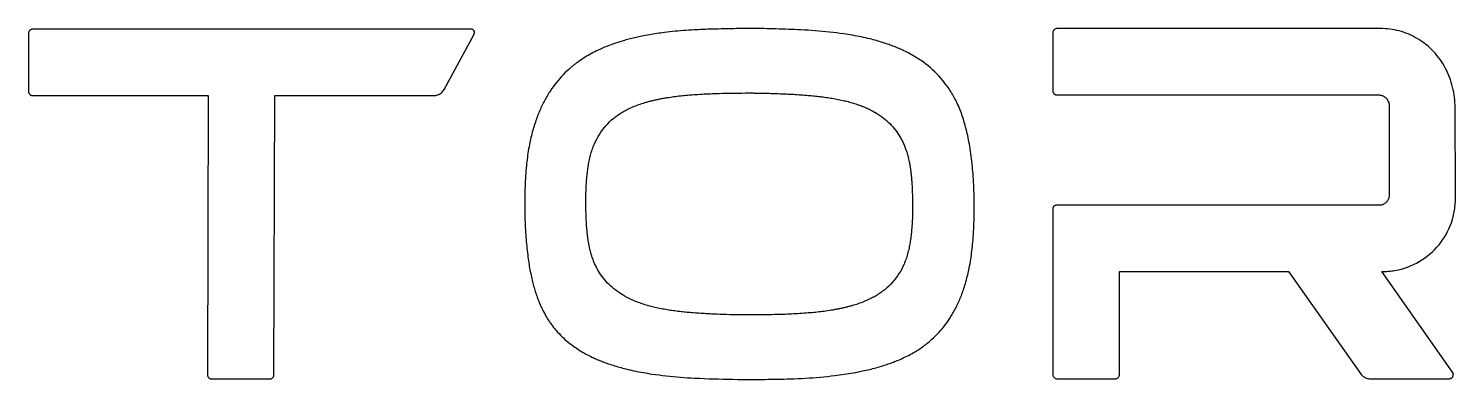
# Model space of a CAD drawing. Header units: millimetres. Extents: x 0 to 1807, y -528 to 906.
# Drawn here: x 1324.7 to 1533.1, y -465.5 to -414.3 of the extents above; entities that cross this region are included whole.
import ezdxf

# ---------------------------------------------------------------- set-up
doc = ezdxf.new("R2010")
doc.units = ezdxf.units.MM
doc.layers.add('PLEXI_INSERT', color=30, linetype='Continuous')

msp = doc.modelspace()

# ---------------------------------------------------------------- linework, layer by layer
at = {"layer": 'PLEXI_INSERT'}
for points in [[(1324.732, -423.66), (1324.755, -423.718), (1324.784, -423.774), (1324.818, -423.827), (1324.858, -423.875), (1324.903, -423.919), (1324.952, -423.959), (1325.005, -423.993), (1325.063, -424.022), (1325.124, -424.045), (1325.139, -424.05), (1325.154, -424.054), (1325.17, -424.058), (1325.185, -424.061), (1325.201, -424.064), (1325.217, -424.067), (1325.233, -424.069), (1325.248, -424.071), (1325.264, -424.072), (1325.28, -424.073), (1325.296, -424.074), (1325.312, -424.074), (1350.933, -424.074), (1350.837, -464.854), (1350.84, -464.922), (1350.851, -464.988), (1350.868, -465.051), (1350.892, -465.112), (1350.923, -465.17), (1350.959, -465.223), (1351.001, -465.273), (1351.048, -465.318), (1351.1, -465.358), (1351.156, -465.392), (1351.216, -465.42), (1351.28, -465.442), (1351.294, -465.446), (1351.308, -465.449), (1351.321, -465.452), (1351.335, -465.454), (1351.349, -465.457), (1351.363, -465.459), (1351.377, -465.46), (1351.391, -465.462), (1351.405, -465.463), (1351.419, -465.464), (1351.433, -465.464), (1351.447, -465.464), (1359.938, -465.464), (1360.003, -465.461), (1360.067, -465.45), (1360.128, -465.434), (1360.187, -465.411), (1360.242, -465.382), (1360.295, -465.347), (1360.343, -465.308), (1360.387, -465.263), (1360.427, -465.214), (1360.461, -465.161), (1360.49, -465.103), (1360.513, -465.042), (1360.518, -465.027), (1360.522, -465.012), (1360.526, -464.996), (1360.529, -464.981), (1360.532, -464.965), (1360.535, -464.949), (1360.537, -464.934), (1360.539, -464.918), (1360.54, -464.902), (1360.541, -464.886), (1360.542, -464.87), (1360.542, -464.854), (1360.647, -424.074), (1383.877, -424.074), (1384.031, -424.067), (1384.183, -424.046), (1384.33, -424.012), (1384.474, -423.965), (1384.612, -423.906), (1384.744, -423.835), (1384.87, -423.753), (1384.988, -423.66), (1385.097, -423.556), (1385.198, -423.443), (1385.288, -423.319), (1385.368, -423.187), (1389.764, -415.088), (1389.79, -415.031), (1389.808, -414.973), (1389.818, -414.914), (1389.821, -414.855), (1389.816, -414.796), (1389.805, -414.738), (1389.787, -414.683), (1389.762, -414.629), (1389.731, -414.579), (1389.693, -414.532), (1389.649, -414.49), (1389.6, -414.453), (1389.58, -414.441), (1389.56, -414.43), (1389.539, -414.42), (1389.518, -414.41), (1389.496, -414.402), (1389.474, -414.395), (1389.452, -414.389), (1389.43, -414.384), (1389.407, -414.381), (1389.384, -414.378), (1389.361, -414.377), (1389.338, -414.376), (1325.312, -414.376), (1325.246, -414.38), (1325.182, -414.39), (1325.12, -414.407), (1325.061, -414.43), (1325.005, -414.459), (1324.952, -414.493), (1324.902, -414.533), (1324.858, -414.578), (1324.818, -414.628), (1324.783, -414.681), (1324.753, -414.739), (1324.73, -414.801), (1324.725, -414.816), (1324.721, -414.831), (1324.717, -414.846), (1324.714, -414.861), (1324.711, -414.877), (1324.708, -414.892), (1324.706, -414.908), (1324.704, -414.923), (1324.703, -414.939), (1324.702, -414.955), (1324.701, -414.97), (1324.701, -414.986), (1324.701, -423.47), (1324.705, -423.535), (1324.715, -423.598), (1324.732, -423.66)], [(1454.011, -418.322), (1453.803, -418.2), (1453.594, -418.082), (1453.383, -417.965), (1453.17, -417.852), (1452.956, -417.742), (1452.741, -417.634), (1452.524, -417.53), (1452.347, -417.446), (1452.168, -417.365), (1451.99, -417.284), (1451.81, -417.206), (1451.63, -417.129), (1451.449, -417.053), (1451.267, -416.979), (1451.085, -416.907), (1450.902, -416.836), (1450.719, -416.767), (1450.535, -416.699), (1450.35, -416.633), (1450.121, -416.553), (1449.89, -416.475), (1449.659, -416.399), (1449.427, -416.325), (1449.195, -416.252), (1448.962, -416.182), (1448.729, -416.114), (1448.495, -416.047), (1448.26, -415.983), (1448.025, -415.92), (1447.79, -415.86), (1447.553, -415.801), (1447.238, -415.726), (1446.921, -415.653), (1446.604, -415.582), (1446.287, -415.515), (1445.969, -415.449), (1445.65, -415.386), (1445.331, -415.326), (1445.012, -415.268), (1444.692, -415.213), (1444.372, -415.16), (1444.051, -415.11), (1443.73, -415.063), (1443.212, -414.991), (1442.694, -414.923), (1442.176, -414.859), (1441.657, -414.799), (1441.137, -414.744), (1440.617, -414.693), (1440.097, -414.646), (1439.576, -414.603), (1439.055, -414.565), (1438.534, -414.53), (1438.012, -414.5), (1437.491, -414.475), (1437.039, -414.455), (1436.588, -414.437), (1436.136, -414.419), (1435.685, -414.403), (1435.233, -414.387), (1434.782, -414.372), (1434.33, -414.358), (1433.879, -414.345), (1433.427, -414.333), (1432.975, -414.322), (1432.524, -414.312), (1432.072, -414.302), (1431.895, -414.3), (1431.717, -414.297), (1431.54, -414.295), (1431.363, -414.293), (1431.186, -414.291), (1431.008, -414.289), (1430.831, -414.288), (1430.654, -414.286), (1430.477, -414.285), (1430.299, -414.285), (1430.122, -414.284), (1429.945, -414.284), (1429.569, -414.287), (1429.194, -414.289), (1428.818, -414.293), (1428.443, -414.297), (1428.067, -414.302), (1427.692, -414.308), (1427.316, -414.314), (1426.941, -414.32), (1426.565, -414.328), (1426.19, -414.335), (1425.814, -414.344), (1425.439, -414.353), (1425.175, -414.359), (1424.911, -414.366), (1424.647, -414.374), (1424.384, -414.382), (1424.12, -414.39), (1423.856, -414.399), (1423.592, -414.409), (1423.329, -414.419), (1423.065, -414.429), (1422.801, -414.44), (1422.538, -414.452), (1422.274, -414.464), (1421.879, -414.483), (1421.484, -414.505), (1421.09, -414.529), (1420.695, -414.556), (1420.301, -414.586), (1419.907, -414.618), (1419.513, -414.653), (1419.119, -414.691), (1418.726, -414.731), (1418.333, -414.774), (1417.94, -414.82), (1417.547, -414.868), (1417.272, -414.903), (1416.998, -414.94), (1416.723, -414.978), (1416.449, -415.018), (1416.175, -415.06), (1415.901, -415.104), (1415.628, -415.149), (1415.355, -415.195), (1415.082, -415.244), (1414.809, -415.294), (1414.537, -415.345), (1414.265, -415.399), (1414.051, -415.442), (1413.837, -415.487), (1413.623, -415.533), (1413.41, -415.581), (1413.197, -415.63), (1412.985, -415.681), (1412.773, -415.733), (1412.561, -415.786), (1412.349, -415.84), (1412.138, -415.896), (1411.928, -415.954), (1411.717, -416.013), (1411.389, -416.106), (1411.063, -416.205), (1410.738, -416.308), (1410.414, -416.415), (1410.092, -416.527), (1409.772, -416.643), (1409.453, -416.764), (1409.136, -416.889), (1408.821, -417.019), (1408.508, -417.152), (1408.196, -417.291), (1407.886, -417.433), (1407.638, -417.552), (1407.392, -417.675), (1407.148, -417.801), (1406.906, -417.931), (1406.666, -418.064), (1406.427, -418.2), (1406.191, -418.341), (1405.957, -418.484), (1405.725, -418.631), (1405.495, -418.782), (1405.267, -418.936), (1405.041, -419.093), (1404.939, -419.166), (1404.838, -419.24), (1404.736, -419.315), (1404.636, -419.39), (1404.536, -419.466), (1404.437, -419.543), (1404.338, -419.621), (1404.24, -419.7), (1404.142, -419.779), (1404.045, -419.859), (1403.948, -419.94), (1403.853, -420.021), (1403.572, -420.266), (1403.297, -420.518), (1403.029, -420.775), (1402.766, -421.039), (1402.511, -421.309), (1402.261, -421.585), (1402.019, -421.867), (1401.782, -422.155), (1401.553, -422.448), (1401.331, -422.746), (1401.116, -423.05), (1400.907, -423.36), (1400.797, -423.528), (1400.689, -423.698), (1400.583, -423.868), (1400.479, -424.04), (1400.377, -424.214), (1400.276, -424.388), (1400.178, -424.563), (1400.081, -424.74), (1399.987, -424.918), (1399.895, -425.096), (1399.804, -425.276), (1399.716, -425.457), (1399.62, -425.659), (1399.526, -425.862), (1399.435, -426.067), (1399.346, -426.272), (1399.258, -426.478), (1399.173, -426.685), (1399.09, -426.893), (1399.01, -427.101), (1398.931, -427.311), (1398.855, -427.521), (1398.781, -427.732), (1398.709, -427.944), (1398.628, -428.19), (1398.549, -428.437), (1398.473, -428.685), (1398.399, -428.934), (1398.328, -429.183), (1398.259, -429.433), (1398.193, -429.684), (1398.13, -429.935), (1398.069, -430.187), (1398.01, -430.44), (1397.954, -430.693), (1397.901, -430.947), (1397.84, -431.255), (1397.782, -431.563), (1397.727, -431.872), (1397.674, -432.181), (1397.625, -432.491), (1397.579, -432.801), (1397.535, -433.112), (1397.495, -433.423), (1397.458, -433.735), (1397.423, -434.046), (1397.391, -434.359), (1397.363, -434.671), (1397.332, -435.045), (1397.304, -435.418), (1397.278, -435.792), (1397.255, -436.166), (1397.234, -436.54), (1397.215, -436.915), (1397.199, -437.289), (1397.186, -437.664), (1397.175, -438.038), (1397.166, -438.413), (1397.16, -438.787), (1397.157, -439.162), (1397.154, -439.543), (1397.153, -439.925), (1397.155, -440.306), (1397.158, -440.687), (1397.164, -441.068), (1397.171, -441.449), (1397.181, -441.83), (1397.193, -442.211), (1397.206, -442.591), (1397.222, -442.972), (1397.24, -443.353), (1397.26, -443.733), (1397.279, -444.062), (1397.3, -444.391), (1397.323, -444.719), (1397.348, -445.047), (1397.376, -445.375), (1397.405, -445.703), (1397.437, -446.031), (1397.47, -446.358), (1397.506, -446.686), (1397.544, -447.013), (1397.584, -447.34), (1397.626, -447.666), (1397.662, -447.933), (1397.7, -448.199), (1397.74, -448.465), (1397.782, -448.73), (1397.826, -448.995), (1397.873, -449.26), (1397.921, -449.525), (1397.971, -449.789), (1398.023, -450.053), (1398.077, -450.316), (1398.133, -450.579), (1398.192, -450.842), (1398.24, -451.052), (1398.29, -451.261), (1398.342, -451.47), (1398.396, -451.678), (1398.452, -451.886), (1398.511, -452.093), (1398.571, -452.299), (1398.632, -452.505), (1398.696, -452.711), (1398.762, -452.916), (1398.83, -453.12), (1398.9, -453.324), (1398.959, -453.492), (1399.021, -453.659), (1399.084, -453.826), (1399.149, -453.992), (1399.215, -454.158), (1399.283, -454.323), (1399.353, -454.487), (1399.424, -454.65), (1399.497, -454.813), (1399.572, -454.975), (1399.648, -455.136), (1399.726, -455.296), (1399.797, -455.438), (1399.869, -455.58), (1399.942, -455.721), (1400.017, -455.86), (1400.093, -456), (1400.171, -456.138), (1400.25, -456.275), (1400.331, -456.412), (1400.413, -456.548), (1400.496, -456.683), (1400.581, -456.817), (1400.667, -456.951), (1400.75, -457.076), (1400.835, -457.2), (1400.921, -457.324), (1401.008, -457.446), (1401.097, -457.568), (1401.187, -457.688), (1401.279, -457.808), (1401.371, -457.926), (1401.465, -458.044), (1401.561, -458.16), (1401.657, -458.276), (1401.755, -458.39), (1401.956, -458.616), (1402.161, -458.838), (1402.371, -459.056), (1402.585, -459.268), (1402.804, -459.477), (1403.027, -459.68), (1403.254, -459.879), (1403.485, -460.074), (1403.72, -460.263), (1403.96, -460.448), (1404.203, -460.627), (1404.45, -460.802), (1404.65, -460.938), (1404.851, -461.071), (1405.054, -461.202), (1405.259, -461.33), (1405.465, -461.456), (1405.673, -461.578), (1405.883, -461.698), (1406.094, -461.815), (1406.307, -461.929), (1406.521, -462.04), (1406.737, -462.148), (1406.954, -462.254), (1407.132, -462.338), (1407.31, -462.42), (1407.488, -462.501), (1407.668, -462.58), (1407.848, -462.658), (1408.029, -462.734), (1408.21, -462.808), (1408.392, -462.881), (1408.575, -462.952), (1408.759, -463.022), (1408.943, -463.09), (1409.127, -463.157), (1409.357, -463.237), (1409.587, -463.315), (1409.817, -463.392), (1410.049, -463.467), (1410.28, -463.539), (1410.513, -463.61), (1410.746, -463.679), (1410.98, -463.746), (1411.214, -463.81), (1411.448, -463.873), (1411.684, -463.934), (1411.92, -463.993), (1412.234, -464.069), (1412.55, -464.142), (1412.866, -464.213), (1413.183, -464.282), (1413.5, -464.347), (1413.817, -464.411), (1414.135, -464.471), (1414.454, -464.529), (1414.773, -464.585), (1415.092, -464.638), (1415.412, -464.689), (1415.733, -464.737), (1416.25, -464.809), (1416.767, -464.878), (1417.285, -464.942), (1417.804, -465.002), (1418.323, -465.058), (1418.842, -465.11), (1419.362, -465.158), (1419.883, -465.201), (1420.403, -465.24), (1420.924, -465.275), (1421.445, -465.306), (1421.967, -465.333), (1422.663, -465.364), (1423.36, -465.392), (1424.057, -465.418), (1424.754, -465.442), (1425.451, -465.462), (1426.148, -465.48), (1426.845, -465.496), (1427.543, -465.509), (1428.24, -465.519), (1428.937, -465.526), (1429.634, -465.531), (1430.332, -465.534), (1430.8, -465.531), (1431.269, -465.527), (1431.737, -465.523), (1432.205, -465.518), (1432.674, -465.511), (1433.142, -465.504), (1433.61, -465.496), (1434.079, -465.487), (1434.547, -465.477), (1435.015, -465.466), (1435.483, -465.454), (1435.952, -465.441), (1436.495, -465.423), (1437.038, -465.401), (1437.581, -465.375), (1438.124, -465.345), (1438.667, -465.31), (1439.209, -465.272), (1439.751, -465.23), (1440.292, -465.184), (1440.834, -465.133), (1441.375, -465.079), (1441.915, -465.021), (1442.455, -464.958), (1442.793, -464.917), (1443.131, -464.872), (1443.469, -464.826), (1443.806, -464.777), (1444.143, -464.725), (1444.479, -464.671), (1444.815, -464.614), (1445.151, -464.555), (1445.486, -464.493), (1445.821, -464.429), (1446.155, -464.363), (1446.489, -464.294), (1446.738, -464.241), (1446.987, -464.185), (1447.236, -464.128), (1447.484, -464.068), (1447.731, -464.007), (1447.979, -463.944), (1448.225, -463.879), (1448.471, -463.812), (1448.717, -463.743), (1448.962, -463.672), (1449.206, -463.599), (1449.45, -463.525), (1449.643, -463.464), (1449.836, -463.402), (1450.027, -463.338), (1450.219, -463.272), (1450.41, -463.206), (1450.6, -463.137), (1450.79, -463.067), (1450.979, -462.996), (1451.167, -462.923), (1451.355, -462.848), (1451.543, -462.772), (1451.73, -462.695), (1451.956, -462.599), (1452.182, -462.499), (1452.406, -462.398), (1452.629, -462.293), (1452.85, -462.185), (1453.07, -462.075), (1453.289, -461.962), (1453.506, -461.845), (1453.721, -461.727), (1453.935, -461.605), (1454.148, -461.481), (1454.358, -461.353), (1454.533, -461.245), (1454.706, -461.135), (1454.878, -461.022), (1455.048, -460.907), (1455.216, -460.79), (1455.383, -460.67), (1455.548, -460.549), (1455.712, -460.425), (1455.874, -460.299), (1456.034, -460.17), (1456.193, -460.04), (1456.349, -459.907), (1456.62, -459.671), (1456.884, -459.428), (1457.142, -459.179), (1457.394, -458.924), (1457.64, -458.664), (1457.88, -458.397), (1458.113, -458.125), (1458.339, -457.847), (1458.559, -457.564), (1458.772, -457.276), (1458.979, -456.982), (1459.178, -456.683), (1459.284, -456.52), (1459.387, -456.356), (1459.489, -456.191), (1459.588, -456.025), (1459.686, -455.857), (1459.782, -455.689), (1459.876, -455.519), (1459.968, -455.348), (1460.058, -455.176), (1460.146, -455.004), (1460.232, -454.83), (1460.316, -454.655), (1460.408, -454.458), (1460.498, -454.26), (1460.585, -454.061), (1460.671, -453.861), (1460.754, -453.66), (1460.835, -453.458), (1460.915, -453.256), (1460.992, -453.053), (1461.067, -452.849), (1461.139, -452.644), (1461.21, -452.439), (1461.278, -452.232), (1461.357, -451.989), (1461.433, -451.745), (1461.506, -451.5), (1461.577, -451.254), (1461.646, -451.008), (1461.712, -450.761), (1461.776, -450.513), (1461.837, -450.265), (1461.895, -450.016), (1461.952, -449.767), (1462.005, -449.517), (1462.056, -449.266), (1462.116, -448.954), (1462.173, -448.642), (1462.227, -448.328), (1462.278, -448.015), (1462.326, -447.701), (1462.372, -447.386), (1462.414, -447.071), (1462.454, -446.756), (1462.491, -446.441), (1462.524, -446.125), (1462.555, -445.808), (1462.583, -445.492), (1462.614, -445.102), (1462.643, -444.712), (1462.669, -444.322), (1462.693, -443.932), (1462.714, -443.542), (1462.732, -443.152), (1462.748, -442.761), (1462.761, -442.37), (1462.772, -441.98), (1462.78, -441.589), (1462.786, -441.198), (1462.788, -440.807), (1462.79, -440.397), (1462.789, -439.987), (1462.786, -439.576), (1462.78, -439.166), (1462.772, -438.756), (1462.761, -438.346), (1462.747, -437.936), (1462.731, -437.526), (1462.712, -437.116), (1462.691, -436.706), (1462.667, -436.297), (1462.64, -435.887), (1462.614, -435.518), (1462.585, -435.148), (1462.552, -434.779), (1462.517, -434.41), (1462.479, -434.042), (1462.437, -433.674), (1462.393, -433.306), (1462.346, -432.938), (1462.296, -432.571), (1462.243, -432.205), (1462.186, -431.839), (1462.127, -431.473), (1462.075, -431.162), (1462.019, -430.851), (1461.96, -430.542), (1461.897, -430.233), (1461.832, -429.924), (1461.763, -429.617), (1461.691, -429.31), (1461.616, -429.004), (1461.537, -428.699), (1461.455, -428.394), (1461.37, -428.091), (1461.282, -427.788), (1461.206, -427.538), (1461.126, -427.289), (1461.043, -427.042), (1460.956, -426.795), (1460.866, -426.55), (1460.773, -426.306), (1460.676, -426.064), (1460.576, -425.823), (1460.472, -425.583), (1460.365, -425.345), (1460.255, -425.108), (1460.141, -424.873), (1460.038, -424.669), (1459.932, -424.467), (1459.823, -424.266), (1459.711, -424.067), (1459.596, -423.87), (1459.478, -423.674), (1459.357, -423.48), (1459.234, -423.288), (1459.108, -423.098), (1458.979, -422.91), (1458.847, -422.723), (1458.712, -422.539), (1458.452, -422.195), (1458.183, -421.86), (1457.905, -421.533), (1457.618, -421.213), (1457.323, -420.902), (1457.018, -420.599), (1456.706, -420.305), (1456.385, -420.02), (1456.056, -419.744), (1455.72, -419.477), (1455.376, -419.219), (1455.024, -418.971), (1454.825, -418.836), (1454.624, -418.703), (1454.421, -418.573), (1454.217, -418.446), (1454.011, -418.322)], [(1523.271, -449.74), (1523.51, -449.717), (1523.747, -449.689), (1523.985, -449.655), (1524.221, -449.616), (1524.457, -449.573), (1524.691, -449.524), (1524.925, -449.47), (1525.158, -449.411), (1525.612, -449.279), (1526.058, -449.127), (1526.496, -448.956), (1526.926, -448.765), (1527.346, -448.557), (1527.757, -448.329), (1528.157, -448.084), (1528.546, -447.821), (1528.923, -447.541), (1529.288, -447.244), (1529.64, -446.93), (1529.978, -446.6), (1530.304, -446.256), (1530.614, -445.899), (1530.906, -445.529), (1531.182, -445.148), (1531.44, -444.754), (1531.68, -444.35), (1531.902, -443.936), (1532.106, -443.512), (1532.291, -443.079), (1532.456, -442.637), (1532.602, -442.188), (1532.728, -441.732), (1532.783, -441.499), (1532.832, -441.265), (1532.877, -441.031), (1532.917, -440.795), (1532.952, -440.559), (1532.982, -440.323), (1533.007, -440.085), (1533.027, -439.847), (1533.042, -439.609), (1533.052, -439.371), (1533.057, -439.132), (1533.058, -438.893), (1533.006, -425.472), (1532.989, -425.092), (1532.96, -424.713), (1532.92, -424.335), (1532.868, -423.959), (1532.805, -423.584), (1532.731, -423.212), (1532.645, -422.842), (1532.548, -422.475), (1532.44, -422.111), (1532.321, -421.75), (1532.191, -421.393), (1532.05, -421.039), (1531.903, -420.702), (1531.745, -420.37), (1531.577, -420.043), (1531.398, -419.723), (1531.21, -419.408), (1531.011, -419.1), (1530.803, -418.798), (1530.585, -418.503), (1530.357, -418.216), (1530.12, -417.935), (1529.874, -417.662), (1529.62, -417.396), (1529.366, -417.151), (1529.105, -416.914), (1528.837, -416.687), (1528.561, -416.469), (1528.279, -416.26), (1527.99, -416.06), (1527.694, -415.871), (1527.393, -415.691), (1527.085, -415.521), (1526.772, -415.361), (1526.453, -415.211), (1526.129, -415.072), (1525.808, -414.948), (1525.484, -414.835), (1525.157, -414.732), (1524.826, -414.64), (1524.494, -414.559), (1524.159, -414.489), (1523.821, -414.429), (1523.482, -414.38), (1523.142, -414.343), (1522.8, -414.316), (1522.457, -414.3), (1522.113, -414.295), (1474.87, -414.295), (1474.787, -414.301), (1474.708, -414.317), (1474.633, -414.344), (1474.562, -414.379), (1474.497, -414.423), (1474.439, -414.474), (1474.387, -414.533), (1474.343, -414.598), (1474.308, -414.668), (1474.281, -414.743), (1474.265, -414.823), (1474.259, -414.906), (1474.259, -423.377), (1474.265, -423.46), (1474.281, -423.54), (1474.308, -423.615), (1474.343, -423.685), (1474.387, -423.75), (1474.438, -423.809), (1474.497, -423.86), (1474.562, -423.904), (1474.633, -423.939), (1474.708, -423.965), (1474.787, -423.982), (1474.87, -423.987), (1521.881, -423.987), (1521.968, -423.99), (1522.055, -423.997), (1522.141, -424.01), (1522.226, -424.028), (1522.31, -424.051), (1522.392, -424.079), (1522.472, -424.112), (1522.549, -424.15), (1522.625, -424.193), (1522.698, -424.24), (1522.768, -424.292), (1522.836, -424.349), (1522.869, -424.38), (1522.902, -424.412), (1522.934, -424.445), (1522.965, -424.479), (1522.995, -424.514), (1523.024, -424.55), (1523.051, -424.586), (1523.078, -424.623), (1523.104, -424.661), (1523.128, -424.7), (1523.152, -424.74), (1523.174, -424.78), (1523.196, -424.824), (1523.218, -424.868), (1523.238, -424.913), (1523.257, -424.958), (1523.275, -425.004), (1523.291, -425.05), (1523.307, -425.097), (1523.321, -425.144), (1523.334, -425.191), (1523.346, -425.239), (1523.356, -425.287), (1523.365, -425.335), (1523.365, -438.603), (1523.367, -438.701), (1523.361, -438.798), (1523.349, -438.895), (1523.33, -438.989), (1523.305, -439.082), (1523.274, -439.173), (1523.236, -439.261), (1523.192, -439.347), (1523.142, -439.43), (1523.087, -439.509), (1523.025, -439.585), (1522.958, -439.656), (1522.889, -439.724), (1522.815, -439.787), (1522.737, -439.844), (1522.656, -439.896), (1522.572, -439.942), (1522.485, -439.982), (1522.396, -440.017), (1522.304, -440.045), (1522.211, -440.067), (1522.116, -440.083), (1522.019, -440.092), (1521.922, -440.095), (1474.781, -440.095), (1474.71, -440.1), (1474.642, -440.113), (1474.578, -440.136), (1474.518, -440.166), (1474.463, -440.203), (1474.412, -440.247), (1474.368, -440.297), (1474.331, -440.353), (1474.301, -440.413), (1474.278, -440.477), (1474.264, -440.545), (1474.259, -440.615), (1474.259, -464.822), (1474.266, -464.904), (1474.282, -464.983), (1474.309, -465.058), (1474.345, -465.127), (1474.389, -465.192), (1474.44, -465.25), (1474.499, -465.301), (1474.564, -465.344), (1474.634, -465.379), (1474.709, -465.404), (1474.788, -465.42), (1474.87, -465.426), (1483.386, -465.426), (1483.469, -465.42), (1483.549, -465.404), (1483.624, -465.378), (1483.695, -465.342), (1483.76, -465.299), (1483.819, -465.247), (1483.871, -465.189), (1483.915, -465.124), (1483.95, -465.053), (1483.977, -464.978), (1483.994, -464.899), (1484, -464.816), (1484, -449.78), (1508.676, -449.78), (1519.207, -464.685), (1519.293, -464.797), (1519.388, -464.901), (1519.489, -464.997), (1519.598, -465.084), (1519.712, -465.161), (1519.832, -465.23), (1519.958, -465.288), (1520.087, -465.337), (1520.221, -465.375), (1520.357, -465.403), (1520.497, -465.42), (1520.638, -465.426), (1532.129, -465.426), (1532.202, -465.422), (1532.272, -465.41), (1532.34, -465.39), (1532.404, -465.362), (1532.464, -465.328), (1532.52, -465.287), (1532.571, -465.241), (1532.617, -465.188), (1532.656, -465.131), (1532.689, -465.068), (1532.715, -465.002), (1532.733, -464.932), (1532.739, -464.89), (1532.743, -464.849), (1532.745, -464.807), (1532.743, -464.766), (1532.738, -464.725), (1532.731, -464.685), (1532.721, -464.645), (1532.708, -464.606), (1532.693, -464.568), (1532.675, -464.53), (1532.654, -464.494), (1532.631, -464.46), (1522.313, -449.78), (1522.553, -449.778), (1522.793, -449.771), (1523.032, -449.758), (1523.271, -449.74)], [(1453.054, -447.228), (1452.992, -447.44), (1452.926, -447.652), (1452.856, -447.861), (1452.782, -448.07), (1452.705, -448.278), (1452.623, -448.484), (1452.538, -448.688), (1452.375, -449.049), (1452.198, -449.402), (1452.008, -449.746), (1451.804, -450.083), (1451.586, -450.41), (1451.356, -450.729), (1451.113, -451.038), (1450.857, -451.337), (1450.589, -451.626), (1450.31, -451.904), (1450.019, -452.17), (1449.717, -452.426), (1449.567, -452.545), (1449.415, -452.662), (1449.261, -452.776), (1449.104, -452.887), (1448.946, -452.995), (1448.786, -453.1), (1448.624, -453.203), (1448.46, -453.302), (1448.294, -453.398), (1448.126, -453.491), (1447.957, -453.582), (1447.786, -453.669), (1447.576, -453.773), (1447.363, -453.874), (1447.15, -453.972), (1446.935, -454.066), (1446.718, -454.157), (1446.5, -454.245), (1446.281, -454.33), (1446.06, -454.411), (1445.839, -454.489), (1445.616, -454.563), (1445.392, -454.634), (1445.166, -454.701), (1445.032, -454.74), (1444.897, -454.778), (1444.762, -454.816), (1444.626, -454.852), (1444.491, -454.888), (1444.355, -454.923), (1444.219, -454.958), (1444.083, -454.991), (1443.947, -455.024), (1443.81, -455.056), (1443.674, -455.087), (1443.537, -455.117), (1443.4, -455.147), (1443.263, -455.176), (1443.126, -455.205), (1442.989, -455.233), (1442.852, -455.261), (1442.714, -455.288), (1442.577, -455.314), (1442.439, -455.34), (1442.301, -455.365), (1442.164, -455.39), (1442.026, -455.414), (1441.888, -455.437), (1441.637, -455.477), (1441.386, -455.516), (1441.135, -455.552), (1440.884, -455.587), (1440.633, -455.62), (1440.381, -455.652), (1440.129, -455.681), (1439.877, -455.709), (1439.625, -455.735), (1439.372, -455.759), (1439.12, -455.781), (1438.867, -455.801), (1438.561, -455.827), (1438.254, -455.851), (1437.948, -455.874), (1437.642, -455.895), (1437.335, -455.916), (1437.029, -455.935), (1436.722, -455.953), (1436.415, -455.969), (1436.108, -455.985), (1435.802, -455.999), (1435.495, -456.012), (1435.188, -456.024), (1434.793, -456.036), (1434.397, -456.048), (1434.002, -456.059), (1433.607, -456.069), (1433.212, -456.078), (1432.817, -456.086), (1432.421, -456.093), (1432.026, -456.099), (1431.631, -456.105), (1431.236, -456.109), (1430.84, -456.113), (1430.445, -456.116), (1429.967, -456.114), (1429.488, -456.112), (1429.01, -456.107), (1428.532, -456.101), (1428.054, -456.093), (1427.576, -456.083), (1427.097, -456.071), (1426.619, -456.058), (1426.141, -456.043), (1425.663, -456.026), (1425.185, -456.008), (1424.707, -455.987), (1424.443, -455.975), (1424.179, -455.962), (1423.915, -455.948), (1423.651, -455.934), (1423.388, -455.918), (1423.124, -455.902), (1422.86, -455.885), (1422.596, -455.867), (1422.333, -455.848), (1422.069, -455.829), (1421.805, -455.809), (1421.542, -455.788), (1421.318, -455.77), (1421.094, -455.751), (1420.871, -455.731), (1420.647, -455.71), (1420.424, -455.688), (1420.201, -455.665), (1419.978, -455.641), (1419.755, -455.615), (1419.532, -455.589), (1419.309, -455.561), (1419.087, -455.533), (1418.864, -455.503), (1418.64, -455.472), (1418.415, -455.438), (1418.191, -455.404), (1417.967, -455.368), (1417.744, -455.33), (1417.521, -455.29), (1417.298, -455.25), (1417.075, -455.207), (1416.853, -455.163), (1416.631, -455.117), (1416.409, -455.07), (1416.187, -455.021), (1415.998, -454.976), (1415.809, -454.93), (1415.621, -454.882), (1415.433, -454.832), (1415.245, -454.781), (1415.059, -454.727), (1414.872, -454.671), (1414.687, -454.614), (1414.501, -454.555), (1414.317, -454.494), (1414.133, -454.431), (1413.949, -454.366), (1413.636, -454.252), (1413.326, -454.13), (1413.02, -454), (1412.717, -453.862), (1412.417, -453.717), (1412.122, -453.564), (1411.83, -453.404), (1411.543, -453.237), (1411.26, -453.062), (1410.981, -452.881), (1410.706, -452.692), (1410.437, -452.496), (1410.188, -452.302), (1409.947, -452.1), (1409.712, -451.891), (1409.484, -451.675), (1409.263, -451.451), (1409.049, -451.221), (1408.843, -450.985), (1408.644, -450.741), (1408.453, -450.492), (1408.27, -450.236), (1408.094, -449.975), (1407.927, -449.708), (1407.85, -449.576), (1407.774, -449.442), (1407.701, -449.308), (1407.63, -449.172), (1407.561, -449.036), (1407.494, -448.898), (1407.429, -448.759), (1407.366, -448.62), (1407.306, -448.479), (1407.248, -448.337), (1407.192, -448.195), (1407.138, -448.051), (1407.077, -447.881), (1407.017, -447.71), (1406.96, -447.539), (1406.906, -447.366), (1406.853, -447.193), (1406.803, -447.02), (1406.756, -446.845), (1406.71, -446.67), (1406.667, -446.495), (1406.626, -446.318), (1406.588, -446.142), (1406.551, -445.965), (1406.531, -445.859), (1406.51, -445.752), (1406.491, -445.646), (1406.472, -445.54), (1406.454, -445.433), (1406.436, -445.327), (1406.419, -445.22), (1406.403, -445.113), (1406.387, -445.006), (1406.373, -444.9), (1406.358, -444.792), (1406.345, -444.685), (1406.329, -444.557), (1406.314, -444.429), (1406.3, -444.301), (1406.286, -444.172), (1406.273, -444.044), (1406.26, -443.915), (1406.248, -443.787), (1406.237, -443.658), (1406.226, -443.53), (1406.215, -443.401), (1406.206, -443.272), (1406.197, -443.143), (1406.177, -442.831), (1406.159, -442.519), (1406.143, -442.206), (1406.129, -441.894), (1406.116, -441.581), (1406.105, -441.269), (1406.096, -440.956), (1406.089, -440.643), (1406.084, -440.33), (1406.08, -440.018), (1406.078, -439.705), (1406.079, -439.392), (1406.08, -439.123), (1406.083, -438.855), (1406.088, -438.587), (1406.095, -438.319), (1406.103, -438.051), (1406.114, -437.783), (1406.126, -437.515), (1406.141, -437.248), (1406.157, -436.98), (1406.175, -436.712), (1406.195, -436.445), (1406.217, -436.178), (1406.235, -435.966), (1406.255, -435.755), (1406.277, -435.544), (1406.301, -435.333), (1406.327, -435.122), (1406.355, -434.912), (1406.384, -434.701), (1406.415, -434.491), (1406.448, -434.282), (1406.483, -434.072), (1406.519, -433.863), (1406.557, -433.654), (1406.6, -433.438), (1406.647, -433.223), (1406.698, -433.009), (1406.752, -432.796), (1406.81, -432.584), (1406.872, -432.373), (1406.938, -432.163), (1407.008, -431.955), (1407.081, -431.747), (1407.159, -431.541), (1407.239, -431.337), (1407.324, -431.134), (1407.487, -430.772), (1407.665, -430.419), (1407.856, -430.073), (1408.06, -429.735), (1408.278, -429.407), (1408.508, -429.087), (1408.752, -428.777), (1409.007, -428.477), (1409.275, -428.187), (1409.555, -427.908), (1409.845, -427.64), (1410.148, -427.383), (1410.299, -427.263), (1410.452, -427.145), (1410.607, -427.03), (1410.765, -426.918), (1410.924, -426.809), (1411.086, -426.703), (1411.249, -426.599), (1411.414, -426.499), (1411.581, -426.402), (1411.75, -426.308), (1411.92, -426.217), (1412.093, -426.129), (1412.302, -426.025), (1412.514, -425.924), (1412.727, -425.827), (1412.941, -425.732), (1413.157, -425.641), (1413.374, -425.554), (1413.592, -425.469), (1413.812, -425.389), (1414.032, -425.311), (1414.255, -425.237), (1414.478, -425.166), (1414.702, -425.099), (1414.835, -425.06), (1414.969, -425.022), (1415.102, -424.985), (1415.236, -424.949), (1415.37, -424.914), (1415.504, -424.879), (1415.638, -424.845), (1415.773, -424.812), (1415.907, -424.78), (1416.042, -424.748), (1416.177, -424.717), (1416.313, -424.687), (1416.448, -424.658), (1416.583, -424.629), (1416.718, -424.601), (1416.853, -424.573), (1416.989, -424.546), (1417.124, -424.519), (1417.26, -424.493), (1417.395, -424.468), (1417.531, -424.443), (1417.667, -424.419), (1417.803, -424.395), (1417.939, -424.372), (1418.187, -424.332), (1418.435, -424.294), (1418.683, -424.258), (1418.931, -424.223), (1419.18, -424.19), (1419.428, -424.159), (1419.677, -424.13), (1419.927, -424.102), (1420.176, -424.077), (1420.426, -424.053), (1420.675, -424.03), (1420.925, -424.01), (1421.23, -423.985), (1421.535, -423.961), (1421.84, -423.938), (1422.145, -423.916), (1422.45, -423.896), (1422.755, -423.877), (1423.061, -423.859), (1423.366, -423.842), (1423.671, -423.826), (1423.977, -423.812), (1424.282, -423.799), (1424.588, -423.787), (1425.063, -423.772), (1425.538, -423.758), (1426.014, -423.745), (1426.489, -423.734), (1426.964, -423.724), (1427.44, -423.716), (1427.915, -423.709), (1428.39, -423.704), (1428.866, -423.7), (1429.341, -423.697), (1429.817, -423.696), (1430.292, -423.696), (1430.368, -423.697), (1430.443, -423.697), (1430.519, -423.698), (1430.595, -423.699), (1430.67, -423.699), (1430.746, -423.7), (1430.822, -423.701), (1430.897, -423.702), (1430.973, -423.703), (1431.049, -423.704), (1431.124, -423.705), (1431.2, -423.706), (1431.526, -423.712), (1431.851, -423.719), (1432.177, -423.727), (1432.502, -423.735), (1432.828, -423.744), (1433.153, -423.753), (1433.479, -423.763), (1433.804, -423.774), (1434.13, -423.785), (1434.455, -423.797), (1434.781, -423.809), (1435.106, -423.822), (1435.371, -423.834), (1435.635, -423.847), (1435.9, -423.861), (1436.165, -423.875), (1436.429, -423.891), (1436.693, -423.907), (1436.958, -423.924), (1437.222, -423.942), (1437.487, -423.96), (1437.751, -423.98), (1438.015, -424), (1438.279, -424.022), (1438.502, -424.04), (1438.725, -424.059), (1438.948, -424.079), (1439.171, -424.1), (1439.394, -424.122), (1439.616, -424.145), (1439.839, -424.169), (1440.061, -424.194), (1440.284, -424.22), (1440.506, -424.248), (1440.728, -424.276), (1440.95, -424.305), (1441.172, -424.336), (1441.395, -424.368), (1441.617, -424.402), (1441.839, -424.437), (1442.061, -424.474), (1442.282, -424.512), (1442.504, -424.552), (1442.725, -424.593), (1442.945, -424.636), (1443.166, -424.681), (1443.386, -424.727), (1443.605, -424.774), (1443.798, -424.819), (1443.991, -424.865), (1444.183, -424.913), (1444.374, -424.962), (1444.565, -425.014), (1444.755, -425.067), (1444.945, -425.122), (1445.135, -425.179), (1445.323, -425.238), (1445.512, -425.299), (1445.699, -425.361), (1445.886, -425.425), (1446.048, -425.482), (1446.209, -425.54), (1446.37, -425.601), (1446.53, -425.663), (1446.688, -425.728), (1446.847, -425.794), (1447.004, -425.862), (1447.16, -425.933), (1447.316, -426.005), (1447.47, -426.079), (1447.624, -426.155), (1447.777, -426.233), (1447.928, -426.313), (1448.077, -426.395), (1448.226, -426.479), (1448.373, -426.565), (1448.519, -426.653), (1448.664, -426.743), (1448.807, -426.836), (1448.949, -426.93), (1449.09, -427.027), (1449.229, -427.125), (1449.367, -427.226), (1449.504, -427.328), (1449.752, -427.524), (1449.993, -427.728), (1450.228, -427.94), (1450.455, -428.159), (1450.674, -428.386), (1450.886, -428.619), (1451.09, -428.859), (1451.286, -429.106), (1451.474, -429.36), (1451.654, -429.619), (1451.826, -429.885), (1451.988, -430.156), (1452.064, -430.291), (1452.138, -430.426), (1452.209, -430.563), (1452.279, -430.7), (1452.346, -430.839), (1452.412, -430.978), (1452.475, -431.119), (1452.536, -431.26), (1452.595, -431.403), (1452.652, -431.546), (1452.707, -431.69), (1452.759, -431.835), (1452.819, -432.004), (1452.876, -432.174), (1452.931, -432.345), (1452.984, -432.516), (1453.034, -432.688), (1453.083, -432.861), (1453.129, -433.034), (1453.173, -433.208), (1453.215, -433.382), (1453.255, -433.557), (1453.292, -433.732), (1453.328, -433.908), (1453.348, -434.012), (1453.367, -434.116), (1453.386, -434.22), (1453.404, -434.325), (1453.422, -434.429), (1453.438, -434.534), (1453.455, -434.638), (1453.47, -434.743), (1453.485, -434.848), (1453.5, -434.953), (1453.514, -435.058), (1453.527, -435.163), (1453.542, -435.29), (1453.556, -435.417), (1453.57, -435.544), (1453.584, -435.671), (1453.597, -435.798), (1453.609, -435.925), (1453.62, -436.053), (1453.631, -436.18), (1453.642, -436.307), (1453.652, -436.435), (1453.661, -436.562), (1453.67, -436.69), (1453.689, -437.005), (1453.707, -437.319), (1453.723, -437.634), (1453.737, -437.949), (1453.75, -438.264), (1453.761, -438.579), (1453.769, -438.894), (1453.777, -439.209), (1453.782, -439.524), (1453.786, -439.84), (1453.787, -440.155), (1453.787, -440.47), (1453.786, -440.737), (1453.783, -441.005), (1453.778, -441.272), (1453.771, -441.539), (1453.762, -441.806), (1453.752, -442.073), (1453.739, -442.34), (1453.725, -442.607), (1453.708, -442.874), (1453.69, -443.141), (1453.67, -443.407), (1453.648, -443.674), (1453.629, -443.881), (1453.609, -444.089), (1453.587, -444.296), (1453.563, -444.503), (1453.537, -444.71), (1453.51, -444.916), (1453.481, -445.123), (1453.45, -445.329), (1453.417, -445.534), (1453.382, -445.74), (1453.346, -445.945), (1453.308, -446.15), (1453.265, -446.368), (1453.218, -446.584), (1453.167, -446.8), (1453.113, -447.014), (1453.054, -447.228)]]:
    msp.add_lwpolyline(points, close=True, dxfattribs=at)

doc.saveas('drawing.dxf')
